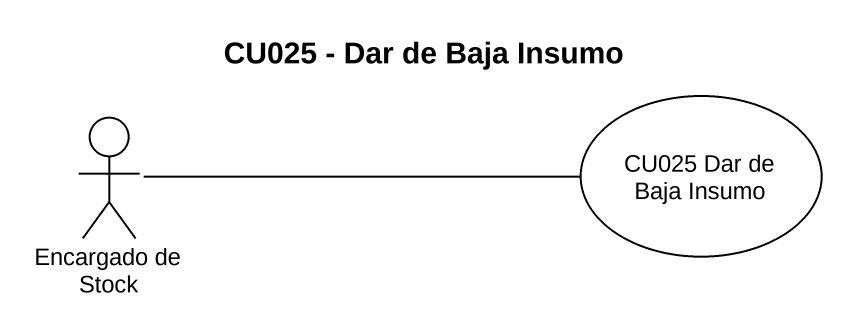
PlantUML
@startuml
title CU025 - Dar de Baja Insumo
actor "Encargado de Stock" as Encargado_de_Stock
usecase "CU025 Dar de Baja Insumo" as CU025_Dar_de_Baja_Insumo
Encargado_de_Stock -right- CU025_Dar_de_Baja_Insumo
@enduml
